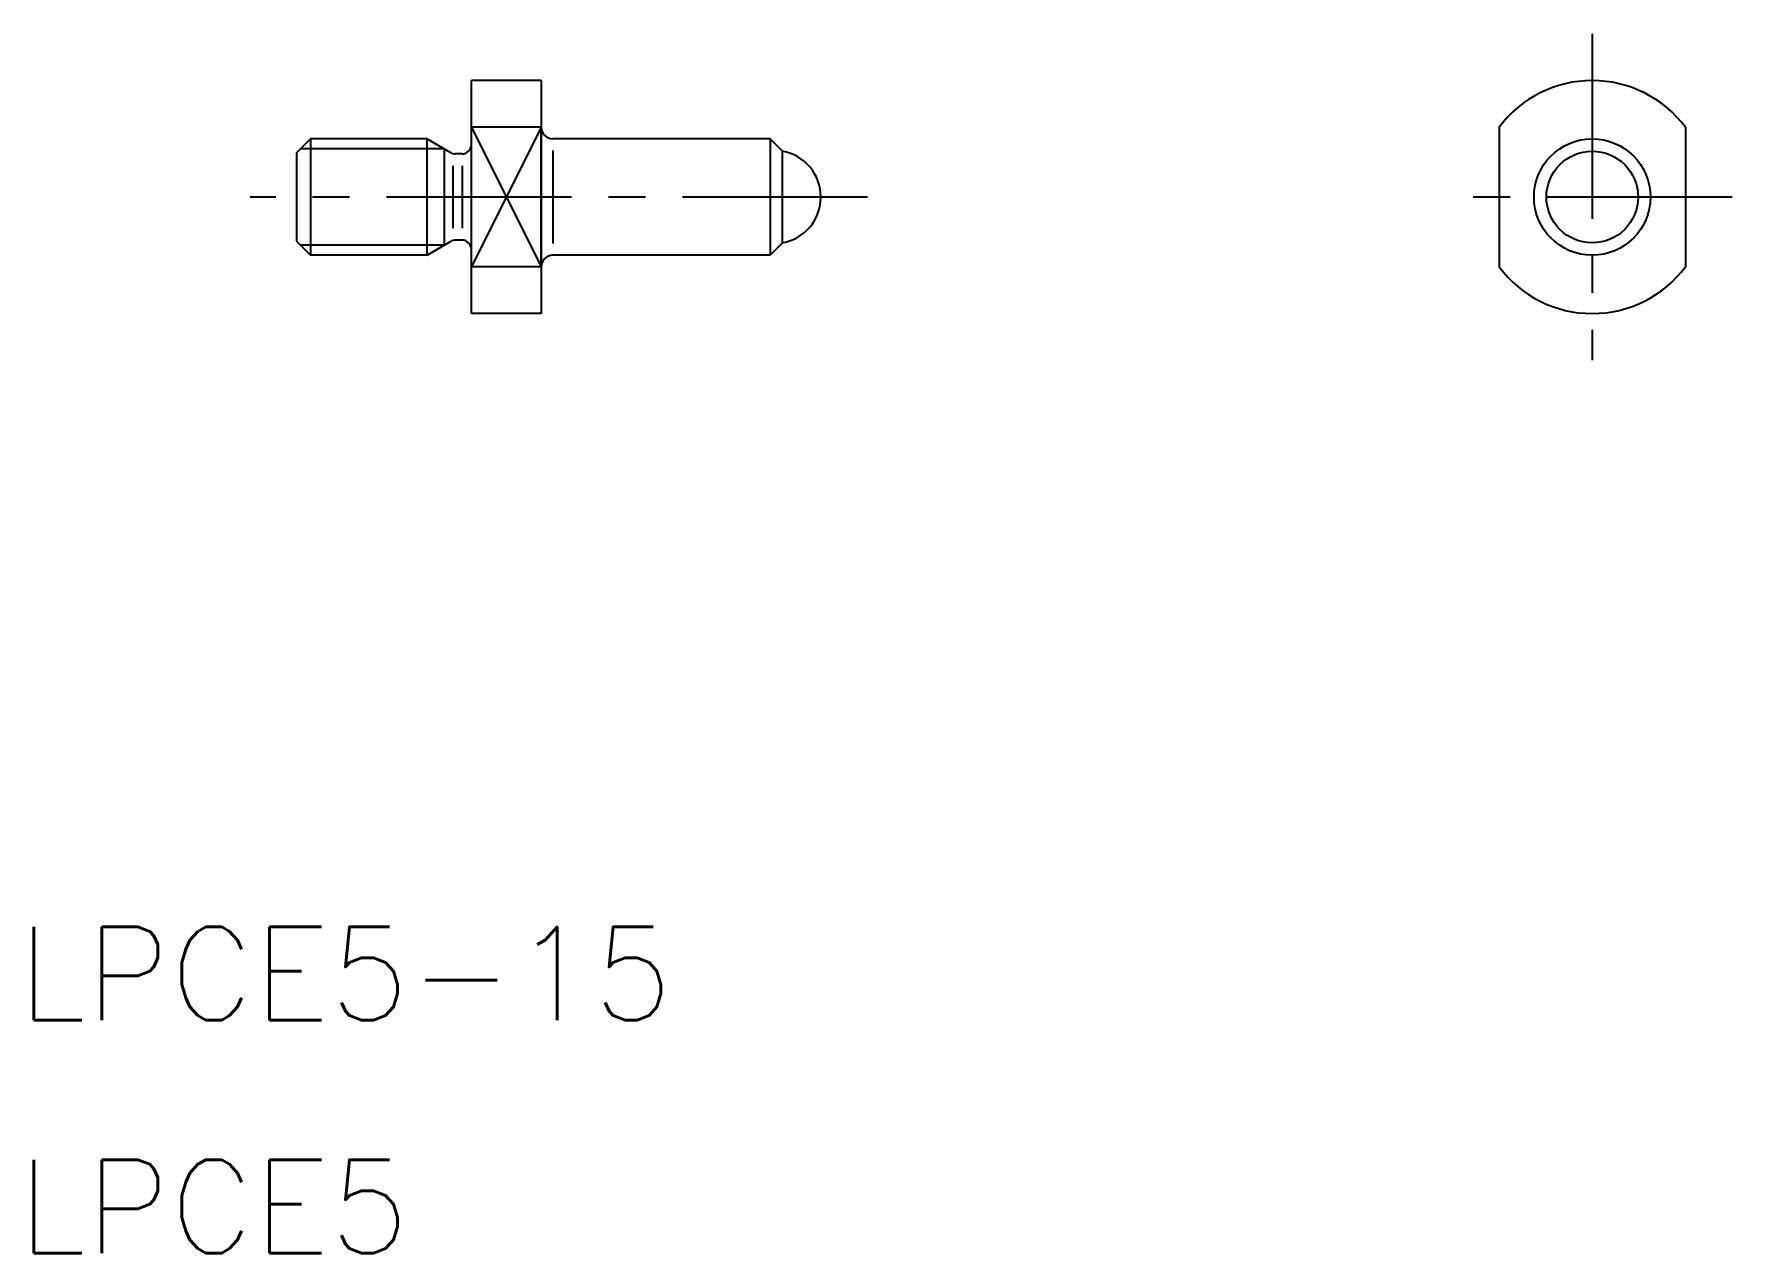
# Model space of a CAD drawing. Extents: x -21.8 to 51.1, y 10 to 62.3.
import ezdxf

# ---------------------------------------------------------------- set-up
doc = ezdxf.new("R2010")
doc.units = 0
doc.header["$LTSCALE"] = 0.25
doc.linetypes.add('CENTER', pattern=[50.8, 31.75, -6.35, 6.35, -6.35])
doc.layers.get('0').update_dxf_attribs({"linetype": 'CONTINUOUS'})
doc.layers.add('CENTER', color=1, linetype='CENTER')
doc.styles.get("Standard").update_dxf_attribs({"font": 'txt.shx'})

msp = doc.modelspace()

# ---------------------------------------------------------------- linework, layer by layer
for p, q in [((-0.046, 60.333), (-3.046, 60.333)), ((-3.046, 50.333), (-3.046, 60.333)), ((-0.046, 60.333), (-0.046, 50.333)), ((-0.046, 58.333), (-3.046, 58.333)), ((41.066, 58.333), (41.066, 52.333)), ((49.066, 58.333), (49.066, 52.333)), ((-9.946, 57.833), (-10.546, 57.233)), ((-4.946, 57.833), (-9.946, 57.833)), ((-9.946, 57.833), (-9.946, 52.833)), ((-4.946, 52.833), (-4.946, 57.833)), ((-4.946, 57.833), (-3.94, 57.238)), ((-0.046, 52.569), (-0.046, 58.097)), ((9.779, 57.833), (0.454, 57.833)), ((10.311, 57.301), (9.779, 57.833)), ((9.779, 57.833), (9.779, 52.833)), ((-10.546, 57.233), (-10.546, 53.433)), ((-4.214, 57.4), (-4.214, 53.266)), ((-3.446, 57.183), (-3.737, 57.183)), ((10.311, 53.365), (10.311, 57.301)), ((-10.546, 53.433), (-9.946, 52.833)), ((-4.946, 52.833), (-3.94, 53.427)), ((-3.446, 53.483), (-3.737, 53.483)), ((10.311, 53.365), (9.779, 52.833)), ((-4.946, 52.833), (-9.946, 52.833)), ((9.779, 52.833), (0.454, 52.833)), ((-0.046, 52.333), (-3.046, 52.333)), ((-0.046, 50.333), (-3.046, 50.333))]:
    msp.add_line(p, q)
at = {"color": 3}
for p, q in [((-3.046, 58.333), (-0.046, 52.333)), ((-0.046, 58.333), (-3.046, 52.333)), ((-4.214, 57.4), (-10.379, 57.4)), ((0.454, 57.333), (0.454, 53.333)), ((-3.846, 56.668), (-3.846, 53.998)), ((-3.446, 56.668), (-3.446, 53.998)), ((-4.214, 53.266), (-10.379, 53.266))]:
    msp.add_line(p, q, dxfattribs=at)
for radius in [2.5, 1.968]:
    msp.add_circle((45.066, 55.333), radius)
for centre, radius, start, end in [((45.066, 55.333), 5, 36.8699, 143.1301), ((0.454, 58.333), 0.5, 180, 270), ((-3.446, 57.583), 0.4, 270, 0), ((-3.737, 57.583), 0.4, 239.42077, 270), ((9.954, 55.333), 2, 280.28668, 79.71332), ((-3.737, 53.083), 0.4, 90, 120.57923), ((-3.446, 53.083), 0.4, 0, 90), ((0.454, 52.333), 0.5, 90, 180), ((45.066, 55.333), 5, 216.8699, 323.1301)]:
    msp.add_arc(centre, radius, start, end)
at = {"layer": 'CENTER', "color": 1, "linetype": 'CENTER'}
for p, q in [((45.066, 62.333), (45.066, 48.333)), ((13.954, 55.333), (-12.546, 55.333)), ((51.066, 55.333), (39.066, 55.333))]:
    msp.add_line(p, q, dxfattribs=at)

# ---------------------------------------------------------------- texts
for s, p in [('LPCE5-15', (-22.507, 20)), ('LPCE5', (-22.507, 10))]:
    msp.add_text(s, height=4).set_placement(p)

doc.saveas('drawing.dxf')
